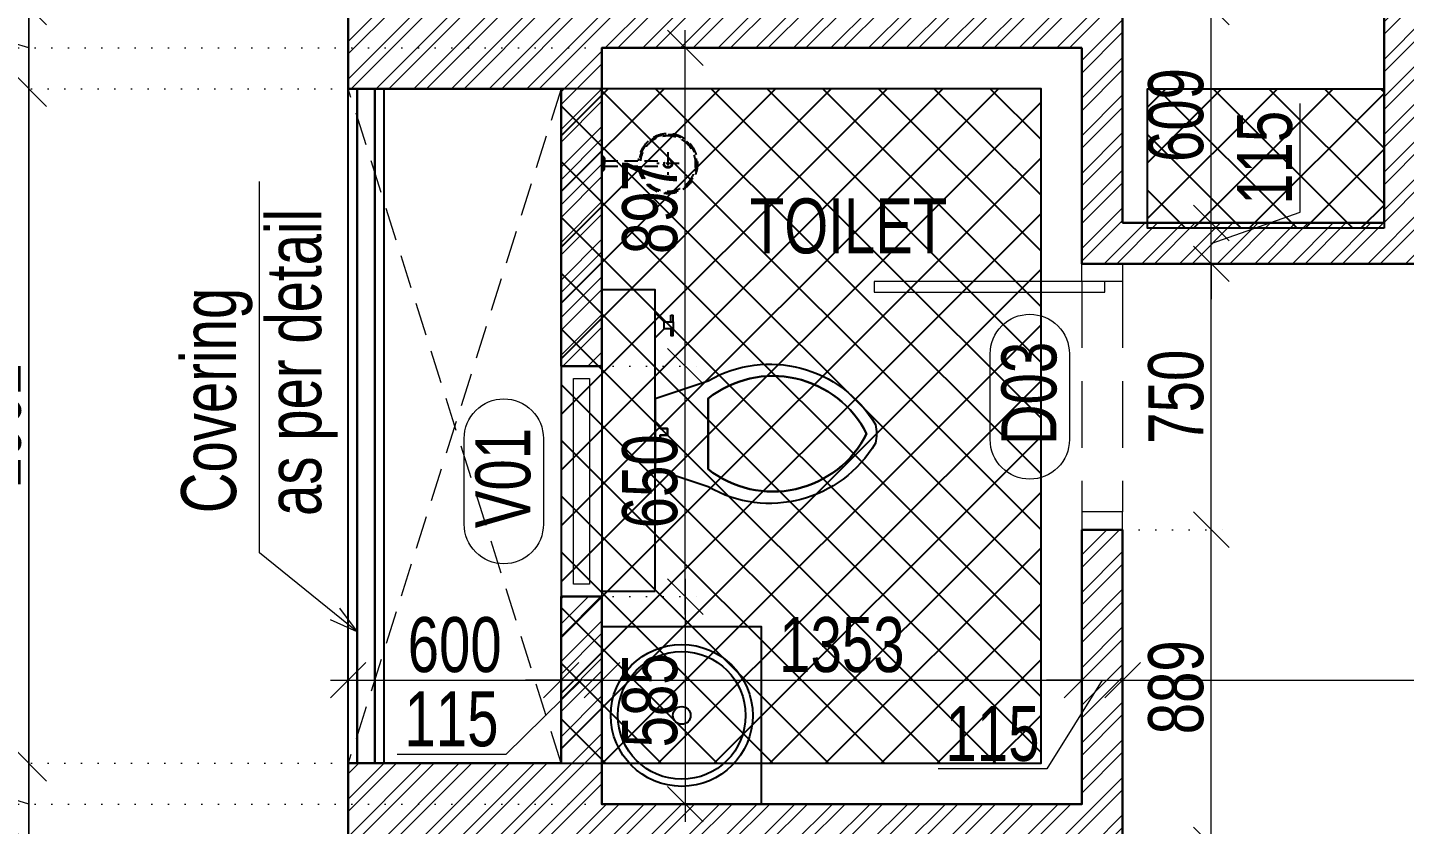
# Model space of a CAD drawing. Header units: inches. Extents: x 785882 to 928568, y 496782 to 576896.
# Drawn here: x 861782 to 865663, y 536820 to 539067 of the extents above; entities that cross this region are included whole.
import ezdxf
from ezdxf.enums import TextEntityAlignment as Align

# ---------------------------------------------------------------- set-up
doc = ezdxf.new("R2010")
doc.units = ezdxf.units.IN
doc.header["$LTSCALE"] = 750
doc.header["$MEASUREMENT"] = 0
for name, pattern in [('DOT', [0.25, 0, -0.25]), ('HIDDEN', [0.375, 0.25, -0.125]), ('HIDDEN2', [0.1875, 0.125, -0.0625])]:
    doc.linetypes.add(name, pattern=pattern)
for name, color, linetype, lineweight in [('DIMENSION WORKING-MSA', 222, 'Continuous', 13), ('DOOR NO-MSA', 4, 'Continuous', 9), ('DOOR-MSA', 50, 'Continuous', 13), ('DOTTED LINE-MSA', 3, 'HIDDEN2', 13), ('ELE-01-MSA', 7, 'Continuous', 30), ('TEXT DETAIL-MSA', 212, 'Continuous', 13), ('TEXT ROOM NAME-MSA', 210, 'Continuous', 13), ('WALL HATCH-MSA', 251, 'Continuous', 9), ('WALL-MSA', 32, 'Continuous', 30), ('WINDOE NO-MAS', 4, 'Continuous', 9), ('WINDOW-MSA', 50, 'Continuous', 13)]:
    doc.layers.add(name, color=color, linetype=linetype, lineweight=lineweight)
for name, color, linetype in [('ELE-02-MSA', 4, 'Continuous'), ('HATCH-SUNK 300MM-MSA', 47, 'Continuous'), ('P.FIXTURE', 7, 'Continuous')]:
    doc.layers.add(name, color=color, linetype=linetype)
doc.styles.add('125', font='swisscl.ttf', dxfattribs={"height": 125})
doc.styles.add('AR', font='swisscl.ttf')
doc.styles.add('ARIAL', font='swisscl.ttf', dxfattribs={"height": 360})
doc.styles.add('Arial-Reg+0.8Sc', font='swisscl.ttf')
doc.styles.add('MtXpl_Swis721_LtCn_B', font='swisscl.ttf')
doc.dimstyles.new('100 K.T', dxfattribs={"dimtxt": 360, "dimasz": 80, "dimexe": 0.18, "dimexo": 0.0625, "dimgap": 1, "dimtad": 1, "dimdec": 0, "dimzin": 0, "dimdsep": 46, "dimtxsty": 'ARIAL', "dimblk": 'DOT', "dimcen": 0.09, "dimse1": 1, "dimse2": 1, "dimclrd": 50, "dimclrt": 256, "dimadec": 0, "dimazin": 0, "dimtfac": 1, "dimtdec": 0, "dimtofl": 0, "dimtmove": 1, "dimatfit": 0, "dimfxl": 1, "dimtolj": 1, "dimtzin": 0, "dimlwd": -1, "dimarcsym": 0})
doc.dimstyles.new('WORKING DIM', dxfattribs={"dimtxt": 155, "dimasz": 100, "dimexe": 50, "dimexo": 0, "dimgap": 20, "dimtad": 1, "dimdec": 0, "dimzin": 0, "dimdsep": 46, "dimtxsty": 'AR', "dimblk": 'OBLIQUE', "dimcen": 0.09, "dimdle": 50, "dimclrd": 256, "dimclre": 250, "dimclrt": 256, "dimadec": 0, "dimazin": 0, "dimtfac": 1, "dimtdec": 0, "dimtofl": 0, "dimtmove": 1, "dimatfit": 0, "dimfxl": 1, "dimtolj": 1, "dimtzin": 0, "dimlwd": -1, "dimlwe": -1, "dimarcsym": 0})
pattern_1 = [(45, (0, 0), (-78.57724, 78.57724), []), (135, (0, 0), (-78.57724, -78.57724), [])]

# ---------------------------------------------------------------- blocks, each defined once
blk = doc.blocks.new('t4tgg34')
for points in [[(375405.3, -62759.1), (375390.8, -62744.6), (375390.8, -62738.4), (375370.8, -62738.4), (375370.8, -62719.7), (375390.8, -62719.7), (375390.8, -62713.4), (375405.3, -62699), (375405.3, -62635.1), (375255.5, -62585.2, 0.412342), (374784.6, -62708.9, 0.132891), (374784.6, -62761, 0.412336), (375255.5, -62884.7), (375405.3, -62834.8)], [(375255.5, -62834.8, -0.475238), (374809.5, -62734.9, -0.475243), (375255.5, -62635.1)]]:
    blk.add_lwpolyline(points, format="xyb", close=True)
blk.add_lwpolyline([(375255.5, -62834.8), (375255.5, -62635.1, 0.475243), (374809.5, -62734.9, 0.475238), (375255.5, -62834.8, 0.489246)], format="xyb")
blk.add_lwpolyline([(375405.3, -62635.1), (375405.3, -62699), (375390.8, -62713.4), (375390.8, -62719.7), (375370.8, -62719.7), (375370.8, -62738.4), (375390.8, -62738.4), (375390.8, -62744.6), (375405.3, -62759.1), (375405.3, -62699), (375405.3, -62834.8)])
blk = doc.blocks.new('9')
at = {"linetype": 'Continuous'}
for p, q in [((709869.5, -390414.7), (709869.5, -390433.8)), ((709875.9, -390433.8), (709869.5, -390433.8)), ((709875.9, -390414.7), (709875.9, -390433.8))]:
    blk.add_line(p, q, dxfattribs=at)
for points in [[(709875.9, -390395.7), (709875.9, -390376.6), (709869.5, -390376.6), (709869.5, -390395.7)], [(709894.9, -390395.7), (709920.3, -390370.3), (709920.3, -390440.1), (709894.9, -390414.7)]]:
    blk.add_lwpolyline(points, dxfattribs=at)
blk.add_lwpolyline([(709894.9, -390414.7), (709869.5, -390414.7), (709869.5, -390395.7), (709894.9, -390395.7)], close=True, dxfattribs=at)
blk = doc.blocks.new('SHOWE')
at = {"linetype": 'HIDDEN', "ltscale": 0.2}
for p, q in [((3964261.3, -1171717.9), (3964261.3, -1171674.7)), ((3964261.3, -1171674.7), (3964263.3, -1171674.7)), ((3964264.2, -1171676.3), (3964264.2, -1171716.3)), ((3964268.7, -1171680.5), (3964268.7, -1171696.3)), ((3964268.7, -1171688.6), (3964437.5, -1171688.6)), ((3964268.7, -1171712), (3964268.7, -1171696.3)), ((3964479.2, -1171696.3), (3964415.6, -1171696.3)), ((3964447.4, -1171664.5), (3964447.4, -1171728.1)), ((3964261.3, -1171717.9), (3964263.3, -1171717.9)), ((3964268.7, -1171704), (3964437.5, -1171704))]:
    blk.add_line(p, q, dxfattribs=at)
for radius in [12.5, 10.6]:
    blk.add_circle((3964447.4, -1171696.3), radius, dxfattribs=at)
for centre, radius, start, end in [((3964447.4, -1171696.3), 84.1, 185.2383, 174.7617), ((3964447.4, -1171696.3), 81.4, 185.4105, 174.5895), ((3964447.4, -1171696.3), 78, 185.6496, 174.3504), ((3964262.4, -1171676.3), 1.76, 358.0282, 62.0821), ((3964259.8, -1171685.3), 10.1, 28.3436, 64.2104), ((3964262.4, -1171716.3), 1.76, 297.9179, 1.9718), ((3964259.8, -1171707.2), 10.1, 295.7896, 331.6564)]:
    blk.add_arc(centre, radius, start, end, dxfattribs=at)
blk = doc.blocks.new('A$C59c041b7')
at = {"layer": 'HATCH-SUNK 300MM-MSA', "transparency": 33554559}
h = blk.add_hatch(dxfattribs=at)
h.set_pattern_fill('ANSI37', color=256, scale=35)
h.set_pattern_definition(pattern_1)
h.paths.add_polyline_path([(0, -26211.4), (1352.5, -26211.4), (1352.5, -24309.2), (0, -24309.2)])
h = blk.add_hatch(dxfattribs=at)
h.set_pattern_fill('ANSI37', color=256, scale=35)
h.set_pattern_definition(pattern_1)
h.paths.add_polyline_path([(2319.3, -24702.8), (1652.5, -24702.8), (1652.5, -24309.2), (2319.3, -24309.2)])
at = {"layer": 'HATCH-SUNK 300MM-MSA'}
for points in [[(0, -26211.4), (1352.5, -26211.4), (1352.5, -24309.2), (0, -24309.2)], [(2319.3, -24702.8), (1652.5, -24702.8), (1652.5, -24309.2), (2319.3, -24309.2)]]:
    blk.add_lwpolyline(points, close=True, dxfattribs=at)
blk = doc.blocks.new('_Dot')
at = {"linetype": 'ByBlock', "lineweight": -2}
blk.add_line((-0.5, 0), (-1, 0), dxfattribs=at)
at = {"linetype": 'ByBlock', "const_width": 0.5}
blk.add_lwpolyline([(-0.25, 0, 1), (0.25, 0, 1)], format="xyb", close=True, dxfattribs=at)
blk = doc.blocks.new('Win-Tag-03')
blk.add_lwpolyline([(-130, 120), (130, 120, -0.414214), (250, 0), (250, 0, -0.414214), (130, -120), (-130, -120, -0.414214), (-250, 0), (-250, 0, -0.414214)], format="xyb", close=True)
blk = doc.blocks.new('A$Ca69f7aba')
at = {"layer": 'WINDOW-MSA', "ltscale": 5000}
for points in [[(-750, 0), (-700, 0), (-700, -115), (-750, -115)], [(0, 0), (-50, 0), (-50, -115), (0, -115)], [(-50, -50), (-50, -700), (-80, -700), (-80, -50)]]:
    blk.add_lwpolyline(points, close=True, dxfattribs=at)
at = {"layer": 'WINDOW-MSA', "linetype": 'HIDDEN'}
blk.add_lwpolyline([(-50, 0), (-700, 0)], dxfattribs=at)
at = {"layer": 'WINDOW-MSA', "linetype": 'HIDDEN', "elevation": 0}
blk.add_lwpolyline([(-50, -115), (-700, -115)], dxfattribs=at)
blk = doc.blocks.new('_Oblique')
at = {"color": 0, "linetype": 'ByBlock', "lineweight": -2}
blk.add_line((-0.5, -0.5), (0.5, 0.5), dxfattribs=at)
blk = doc.blocks.new('*D2160')
at = {"layer": 'Defpoints', "color": 0, "ltscale": 0.25, "transparency": 16777216}
for p in [(861785.9, 536992.6), (862685.9, 536992.6), (862685.9, 536762.6)]:
    blk.add_point(p, dxfattribs=at)
at = {"layer": 'DIMENSION WORKING-MSA', "ltscale": 0.25, "transparency": 16777216}
for p, q in [((861626.4, 536925.4), (861626.4, 537236.1)), ((861785.9, 536992.6), (861785.9, 537092.6)), ((861785.9, 536762.6), (861785.9, 536992.6)), ((861785.9, 536877.6), (861626.4, 536925.4)), ((861785.9, 536762.6), (861785.9, 536662.6))]:
    blk.add_line(p, q, dxfattribs=at)
at = {"layer": 'DIMENSION WORKING-MSA', "color": 250, "linetype": 'DOT', "ltscale": 0.25, "transparency": 16777216}
for p, q in [((862685.9, 536992.6), (861735.9, 536992.6)), ((862685.9, 536762.6), (861735.9, 536762.6))]:
    blk.add_line(p, q, dxfattribs=at)
at = {"layer": 'DIMENSION WORKING-MSA', "ltscale": 0.25, "transparency": 16777216, "xscale": 100, "yscale": 100, "zscale": 100}
for p, rotation in [((861785.9, 536992.6), 270), ((861785.9, 536762.6), 90)]:
    blk.add_blockref('_Oblique', p, dxfattribs=dict(at, rotation=rotation))
at = {"layer": 'DIMENSION WORKING-MSA', "ltscale": 0.25, "transparency": 16777216, "insert": (861526.9, 537080.7), "char_height": 155, "attachment_point": 5, "rotation": 90, "style": 'AR'}
blk.add_mtext('\\A1;230', dxfattribs=at)
blk = doc.blocks.new('*D2161')
at = {"layer": 'Defpoints', "color": 0, "ltscale": 0.25, "transparency": 16777216}
for p in [(861785.9, 538894.8), (862685.9, 538894.8), (862685.9, 536992.6)]:
    blk.add_point(p, dxfattribs=at)
at = {"layer": 'DIMENSION WORKING-MSA', "ltscale": 0.25, "transparency": 16777216}
blk.add_line((861785.9, 536942.6), (861785.9, 538944.8), dxfattribs=at)
at = {"layer": 'DIMENSION WORKING-MSA', "color": 250, "linetype": 'DOT', "ltscale": 0.25, "transparency": 16777216}
for p, q in [((862685.9, 538894.8), (861735.9, 538894.8)), ((862685.9, 536992.6), (861735.9, 536992.6))]:
    blk.add_line(p, q, dxfattribs=at)
at = {"layer": 'DIMENSION WORKING-MSA', "ltscale": 0.25, "transparency": 16777216, "xscale": 100, "yscale": 100, "zscale": 100}
for p, rotation in [((861785.9, 538894.8), 90), ((861785.9, 536992.6), 270)]:
    blk.add_blockref('_Oblique', p, dxfattribs=dict(at, rotation=rotation))
at = {"layer": 'DIMENSION WORKING-MSA', "ltscale": 0.25, "transparency": 16777216, "insert": (861686.5, 537943.7), "char_height": 155, "attachment_point": 5, "rotation": 90, "style": 'AR'}
blk.add_mtext('\\A1;1902', dxfattribs=at)
blk = doc.blocks.new('*D2162')
at = {"layer": 'Defpoints', "color": 0, "ltscale": 0.25, "transparency": 16777216}
for p in [(861785.9, 539124.8), (862685.9, 539124.8), (862685.9, 538894.8)]:
    blk.add_point(p, dxfattribs=at)
at = {"layer": 'DIMENSION WORKING-MSA', "ltscale": 0.25, "transparency": 16777216}
for p, q in [((861626.4, 539057.6), (861626.4, 539368.3)), ((861785.9, 539124.8), (861785.9, 539224.8)), ((861785.9, 538894.8), (861785.9, 539124.8)), ((861785.9, 539009.8), (861626.4, 539057.6)), ((861785.9, 538894.8), (861785.9, 538794.8))]:
    blk.add_line(p, q, dxfattribs=at)
at = {"layer": 'DIMENSION WORKING-MSA', "color": 250, "linetype": 'DOT', "ltscale": 0.25, "transparency": 16777216}
for p, q in [((862685.9, 539124.8), (861735.9, 539124.8)), ((862685.9, 538894.8), (861735.9, 538894.8))]:
    blk.add_line(p, q, dxfattribs=at)
at = {"layer": 'DIMENSION WORKING-MSA', "ltscale": 0.25, "transparency": 16777216, "xscale": 100, "yscale": 100, "zscale": 100}
for p, rotation in [((861785.9, 539124.8), 270), ((861785.9, 538894.8), 90)]:
    blk.add_blockref('_Oblique', p, dxfattribs=dict(at, rotation=rotation))
at = {"layer": 'DIMENSION WORKING-MSA', "ltscale": 0.25, "transparency": 16777216, "insert": (861526.9, 539212.9), "char_height": 155, "attachment_point": 5, "rotation": 90, "style": 'AR'}
blk.add_mtext('\\A1;230', dxfattribs=at)
blk = doc.blocks.new('*D2058')
at = {"layer": 'Defpoints', "color": 0, "ltscale": 0.25, "transparency": 16777216}
for p in [(861135.9, 536877.6), (863400.9, 536877.6), (862685.9, 536762.6)]:
    blk.add_point(p, dxfattribs=at)
at = {"layer": 'DIMENSION WORKING-MSA', "ltscale": 0.25, "transparency": 16777216}
for p, q in [((860976.8, 536867.8), (860976.8, 537174.6)), ((861135.9, 536877.6), (861135.9, 536977.6)), ((861135.9, 536820.1), (860976.8, 536867.8)), ((861135.9, 536762.6), (861135.9, 536877.6)), ((861135.9, 536762.6), (861135.9, 536662.6))]:
    blk.add_line(p, q, dxfattribs=at)
at = {"layer": 'DIMENSION WORKING-MSA', "color": 250, "linetype": 'DOT', "ltscale": 0.25, "transparency": 16777216}
for p, q in [((863400.9, 536877.6), (861085.9, 536877.6)), ((862685.9, 536762.6), (861085.9, 536762.6))]:
    blk.add_line(p, q, dxfattribs=at)
at = {"layer": 'DIMENSION WORKING-MSA', "ltscale": 0.25, "transparency": 16777216, "xscale": 100, "yscale": 100, "zscale": 100}
for p, rotation in [((861135.9, 536877.6), 270), ((861135.9, 536762.6), 90)]:
    blk.add_blockref('_Oblique', p, dxfattribs=dict(at, rotation=rotation))
at = {"layer": 'DIMENSION WORKING-MSA', "ltscale": 0.25, "transparency": 16777216, "insert": (860877.7, 537021.2), "char_height": 155, "attachment_point": 5, "rotation": 90, "style": 'AR'}
blk.add_mtext('\\A1;115', dxfattribs=at)
blk = doc.blocks.new('*D2059')
at = {"layer": 'Defpoints', "color": 0, "ltscale": 0.25, "transparency": 16777216}
for p in [(861135.9, 539009.8), (863400.9, 539009.8), (863400.9, 536877.6)]:
    blk.add_point(p, dxfattribs=at)
at = {"layer": 'DIMENSION WORKING-MSA', "ltscale": 0.25, "transparency": 16777216}
blk.add_line((861135.9, 536827.6), (861135.9, 539059.8), dxfattribs=at)
at = {"layer": 'DIMENSION WORKING-MSA', "color": 250, "linetype": 'DOT', "ltscale": 0.25, "transparency": 16777216}
for p, q in [((863400.9, 539009.8), (861085.9, 539009.8)), ((863400.9, 536877.6), (861085.9, 536877.6))]:
    blk.add_line(p, q, dxfattribs=at)
at = {"layer": 'DIMENSION WORKING-MSA', "ltscale": 0.25, "transparency": 16777216, "xscale": 100, "yscale": 100, "zscale": 100}
for p, rotation in [((861135.9, 539009.8), 90), ((861135.9, 536877.6), 270)]:
    blk.add_blockref('_Oblique', p, dxfattribs=dict(at, rotation=rotation))
at = {"layer": 'DIMENSION WORKING-MSA', "ltscale": 0.25, "transparency": 16777216, "insert": (861036.5, 537943.7), "char_height": 155, "attachment_point": 5, "rotation": 90, "style": 'AR'}
blk.add_mtext('\\A1;2132', dxfattribs=at)
blk = doc.blocks.new('*D2060')
at = {"layer": 'Defpoints', "color": 0, "ltscale": 0.25, "transparency": 16777216}
for p in [(861135.9, 539124.8), (862685.9, 539124.8), (863400.9, 539009.8)]:
    blk.add_point(p, dxfattribs=at)
at = {"layer": 'DIMENSION WORKING-MSA', "ltscale": 0.25, "transparency": 16777216}
for p, q in [((860976.8, 539115), (860976.8, 539421.8)), ((861135.9, 539124.8), (861135.9, 539224.8)), ((861135.9, 539067.3), (860976.8, 539115)), ((861135.9, 539009.8), (861135.9, 539124.8)), ((861135.9, 539009.8), (861135.9, 538909.8))]:
    blk.add_line(p, q, dxfattribs=at)
at = {"layer": 'DIMENSION WORKING-MSA', "color": 250, "linetype": 'DOT', "ltscale": 0.25, "transparency": 16777216}
for p, q in [((862685.9, 539124.8), (861085.9, 539124.8)), ((863400.9, 539009.8), (861085.9, 539009.8))]:
    blk.add_line(p, q, dxfattribs=at)
at = {"layer": 'DIMENSION WORKING-MSA', "ltscale": 0.25, "transparency": 16777216, "xscale": 100, "yscale": 100, "zscale": 100}
for p, rotation in [((861135.9, 539124.8), 270), ((861135.9, 539009.8), 90)]:
    blk.add_blockref('_Oblique', p, dxfattribs=dict(at, rotation=rotation))
at = {"layer": 'DIMENSION WORKING-MSA', "ltscale": 0.25, "transparency": 16777216, "insert": (860877.7, 539268.4), "char_height": 155, "attachment_point": 5, "rotation": 90, "style": 'AR'}
blk.add_mtext('\\A1;115', dxfattribs=at)
blk = doc.blocks.new('*D2110')
at = {"layer": 'Defpoints', "color": 0, "ltscale": 0.25, "transparency": 16777216}
for p in [(860485.9, 563204), (863285.9, 563204), (863285.9, 504339.5)]:
    blk.add_point(p, dxfattribs=at)
at = {"layer": 'DIMENSION WORKING-MSA', "ltscale": 0.25, "transparency": 16777216}
blk.add_line((860485.9, 504289.5), (860485.9, 563254), dxfattribs=at)
at = {"layer": 'DIMENSION WORKING-MSA', "color": 250, "linetype": 'DOT', "ltscale": 0.25, "transparency": 16777216}
for p, q in [((863285.9, 563204), (860435.9, 563204)), ((863285.9, 504339.5), (860435.9, 504339.5))]:
    blk.add_line(p, q, dxfattribs=at)
at = {"layer": 'DIMENSION WORKING-MSA', "ltscale": 0.25, "transparency": 16777216, "xscale": 100, "yscale": 100, "zscale": 100}
for p, rotation in [((860485.9, 563204), 90), ((860485.9, 504339.5), 270)]:
    blk.add_blockref('_Oblique', p, dxfattribs=dict(at, rotation=rotation))
at = {"layer": 'DIMENSION WORKING-MSA', "ltscale": 0.25, "transparency": 16777216, "insert": (860386.5, 533771.7), "char_height": 155, "attachment_point": 5, "rotation": 90, "style": 'AR'}
blk.add_mtext('\\A1;58865', dxfattribs=at)
blk = doc.blocks.new('*D2028')
at = {"layer": 'Defpoints', "color": 0, "ltscale": 0.25, "transparency": 16777216}
for p in [(863385.9, 537462.6), (863635.9, 536877.6), (863635.9, 536877.6)]:
    blk.add_point(p, dxfattribs=at)
at = {"layer": 'DIMENSION WORKING-MSA', "ltscale": 0.25, "transparency": 16777216}
blk.add_line((863635.9, 537512.6), (863635.9, 536827.6), dxfattribs=at)
at = {"layer": 'DIMENSION WORKING-MSA', "color": 250, "linetype": 'DOT', "ltscale": 0.25, "transparency": 16777216}
for p, q in [((863385.9, 537462.6), (863685.9, 537462.6)), ((863635.9, 536877.6), (863685.9, 536877.6))]:
    blk.add_line(p, q, dxfattribs=at)
at = {"layer": 'DIMENSION WORKING-MSA', "ltscale": 0.25, "transparency": 16777216, "xscale": 100, "yscale": 100, "zscale": 100}
for p, rotation in [((863635.9, 537462.6), 90), ((863635.9, 536877.6), 270)]:
    blk.add_blockref('_Oblique', p, dxfattribs=dict(at, rotation=rotation))
at = {"layer": 'DIMENSION WORKING-MSA', "ltscale": 0.25, "transparency": 16777216, "insert": (863536.5, 537170.1), "char_height": 155, "attachment_point": 5, "rotation": 90, "style": 'AR'}
blk.add_mtext('\\A1;585', dxfattribs=at)
blk = doc.blocks.new('*D2029')
at = {"layer": 'Defpoints', "color": 0, "ltscale": 0.25, "transparency": 16777216}
for p in [(863385.9, 538112.6), (863635.9, 538112.6), (863385.9, 537462.6)]:
    blk.add_point(p, dxfattribs=at)
at = {"layer": 'DIMENSION WORKING-MSA', "ltscale": 0.25, "transparency": 16777216}
blk.add_line((863635.9, 537412.6), (863635.9, 538162.6), dxfattribs=at)
at = {"layer": 'DIMENSION WORKING-MSA', "color": 250, "linetype": 'DOT', "ltscale": 0.25, "transparency": 16777216}
for p, q in [((863385.9, 538112.6), (863685.9, 538112.6)), ((863385.9, 537462.6), (863685.9, 537462.6))]:
    blk.add_line(p, q, dxfattribs=at)
at = {"layer": 'DIMENSION WORKING-MSA', "ltscale": 0.25, "transparency": 16777216, "xscale": 100, "yscale": 100, "zscale": 100}
for p, rotation in [((863635.9, 538112.6), 90), ((863635.9, 537462.6), 270)]:
    blk.add_blockref('_Oblique', p, dxfattribs=dict(at, rotation=rotation))
at = {"layer": 'DIMENSION WORKING-MSA', "ltscale": 0.25, "transparency": 16777216, "insert": (863536.5, 537787.6), "char_height": 155, "attachment_point": 5, "rotation": 90, "style": 'AR'}
blk.add_mtext('\\A1;650', dxfattribs=at)
blk = doc.blocks.new('*D2030')
at = {"layer": 'Defpoints', "color": 0, "ltscale": 0.25, "transparency": 16777216}
for p in [(863635.9, 539009.8), (863635.9, 539009.8), (863385.9, 538112.6)]:
    blk.add_point(p, dxfattribs=at)
at = {"layer": 'DIMENSION WORKING-MSA', "ltscale": 0.25, "transparency": 16777216}
blk.add_line((863635.9, 538062.6), (863635.9, 539059.8), dxfattribs=at)
at = {"layer": 'DIMENSION WORKING-MSA', "color": 250, "linetype": 'DOT', "ltscale": 0.25, "transparency": 16777216}
for p, q in [((863635.9, 539009.8), (863685.9, 539009.8)), ((863385.9, 538112.6), (863685.9, 538112.6))]:
    blk.add_line(p, q, dxfattribs=at)
at = {"layer": 'DIMENSION WORKING-MSA', "ltscale": 0.25, "transparency": 16777216, "xscale": 100, "yscale": 100, "zscale": 100}
for p, rotation in [((863635.9, 539009.8), 90), ((863635.9, 538112.6), 270)]:
    blk.add_blockref('_Oblique', p, dxfattribs=dict(at, rotation=rotation))
at = {"layer": 'DIMENSION WORKING-MSA', "ltscale": 0.25, "transparency": 16777216, "insert": (863536.5, 538561.2), "char_height": 155, "attachment_point": 5, "rotation": 90, "style": 'AR'}
blk.add_mtext('\\A1;897', dxfattribs=at)
blk = doc.blocks.new('*D2003')
at = {"layer": 'Defpoints', "color": 0, "ltscale": 0.25, "transparency": 16777216}
for p in [(864868.4, 537651.2), (865118.4, 537651.2), (864868.4, 536762.6)]:
    blk.add_point(p, dxfattribs=at)
at = {"layer": 'DIMENSION WORKING-MSA', "ltscale": 0.25, "transparency": 16777216}
blk.add_line((865118.4, 536712.6), (865118.4, 537701.2), dxfattribs=at)
at = {"layer": 'DIMENSION WORKING-MSA', "color": 250, "linetype": 'DOT', "ltscale": 0.25, "transparency": 16777216}
for p, q in [((864868.4, 537651.2), (865168.4, 537651.2)), ((864868.4, 536762.6), (865168.4, 536762.6))]:
    blk.add_line(p, q, dxfattribs=at)
at = {"layer": 'DIMENSION WORKING-MSA', "ltscale": 0.25, "transparency": 16777216, "xscale": 100, "yscale": 100, "zscale": 100}
for p, rotation in [((865118.4, 537651.2), 90), ((865118.4, 536762.6), 270)]:
    blk.add_blockref('_Oblique', p, dxfattribs=dict(at, rotation=rotation))
at = {"layer": 'DIMENSION WORKING-MSA', "ltscale": 0.25, "transparency": 16777216, "insert": (865019.1, 537206.9), "char_height": 155, "attachment_point": 5, "rotation": 90, "style": 'AR'}
blk.add_mtext('\\A1;889', dxfattribs=at)
blk = doc.blocks.new('*D2004')
at = {"layer": 'Defpoints', "color": 0, "ltscale": 0.25, "transparency": 16777216}
for p in [(865118.4, 538401.2), (865118.4, 538401.2), (864868.4, 537651.2)]:
    blk.add_point(p, dxfattribs=at)
at = {"layer": 'DIMENSION WORKING-MSA', "ltscale": 0.25, "transparency": 16777216}
blk.add_line((865118.4, 537601.2), (865118.4, 538451.2), dxfattribs=at)
at = {"layer": 'DIMENSION WORKING-MSA', "color": 250, "linetype": 'DOT', "ltscale": 0.25, "transparency": 16777216}
for p, q in [((865118.4, 538401.2), (865168.4, 538401.2)), ((864868.4, 537651.2), (865168.4, 537651.2))]:
    blk.add_line(p, q, dxfattribs=at)
at = {"layer": 'DIMENSION WORKING-MSA', "ltscale": 0.25, "transparency": 16777216, "xscale": 100, "yscale": 100, "zscale": 100}
for p, rotation in [((865118.4, 538401.2), 90), ((865118.4, 537651.2), 270)]:
    blk.add_blockref('_Oblique', p, dxfattribs=dict(at, rotation=rotation))
at = {"layer": 'DIMENSION WORKING-MSA', "ltscale": 0.25, "transparency": 16777216, "insert": (865019.1, 538026.2), "char_height": 155, "attachment_point": 5, "rotation": 90, "style": 'AR'}
blk.add_mtext('\\A1;750', dxfattribs=at)
blk = doc.blocks.new('*D2005')
at = {"layer": 'Defpoints', "color": 0, "ltscale": 0.25, "transparency": 16777216}
for p in [(865118.4, 538516.2), (865118.4, 538516.2), (865118.4, 538401.2)]:
    blk.add_point(p, dxfattribs=at)
at = {"layer": 'DIMENSION WORKING-MSA', "ltscale": 0.25, "transparency": 16777216}
for p, q in [((865368.4, 538546.6), (865368.4, 538853.4)), ((865118.4, 538516.2), (865118.4, 538616.2)), ((865118.4, 538458.7), (865368.4, 538546.6)), ((865118.4, 538401.2), (865118.4, 538516.2)), ((865118.4, 538401.2), (865118.4, 538301.2))]:
    blk.add_line(p, q, dxfattribs=at)
at = {"layer": 'DIMENSION WORKING-MSA', "color": 250, "linetype": 'DOT', "ltscale": 0.25, "transparency": 16777216}
for p, q in [((865118.4, 538516.2), (865168.4, 538516.2)), ((865118.4, 538401.2), (865168.4, 538401.2))]:
    blk.add_line(p, q, dxfattribs=at)
at = {"layer": 'DIMENSION WORKING-MSA', "ltscale": 0.25, "transparency": 16777216, "xscale": 100, "yscale": 100, "zscale": 100}
for p, rotation in [((865118.4, 538516.2), 270), ((865118.4, 538401.2), 90)]:
    blk.add_blockref('_Oblique', p, dxfattribs=dict(at, rotation=rotation))
at = {"layer": 'DIMENSION WORKING-MSA', "ltscale": 0.25, "transparency": 16777216, "insert": (865269.4, 538700), "char_height": 155, "attachment_point": 5, "rotation": 90, "style": 'AR'}
blk.add_mtext('\\A1;115', dxfattribs=at)
blk = doc.blocks.new('*D2006')
at = {"layer": 'Defpoints', "color": 0, "ltscale": 0.25, "transparency": 16777216}
for p in [(864868.4, 539124.8), (865118.4, 539124.8), (865118.4, 538516.2)]:
    blk.add_point(p, dxfattribs=at)
at = {"layer": 'DIMENSION WORKING-MSA', "ltscale": 0.25, "transparency": 16777216}
blk.add_line((865118.4, 538466.2), (865118.4, 539174.8), dxfattribs=at)
at = {"layer": 'DIMENSION WORKING-MSA', "color": 250, "linetype": 'DOT', "ltscale": 0.25, "transparency": 16777216}
for p, q in [((864868.4, 539124.8), (865168.4, 539124.8)), ((865118.4, 538516.2), (865168.4, 538516.2))]:
    blk.add_line(p, q, dxfattribs=at)
at = {"layer": 'DIMENSION WORKING-MSA', "ltscale": 0.25, "transparency": 16777216, "xscale": 100, "yscale": 100, "zscale": 100}
for p, rotation in [((865118.4, 539124.8), 90), ((865118.4, 538516.2), 270)]:
    blk.add_blockref('_Oblique', p, dxfattribs=dict(at, rotation=rotation))
at = {"layer": 'DIMENSION WORKING-MSA', "ltscale": 0.25, "transparency": 16777216, "insert": (865019.1, 538820.5), "char_height": 155, "attachment_point": 5, "rotation": 90, "style": 'AR'}
blk.add_mtext('\\A1;609', dxfattribs=at)
blk = doc.blocks.new('*D1974')
at = {"layer": 'Defpoints', "color": 0, "ltscale": 0.25, "transparency": 16777216}
for p in [(863285.9, 537226.9), (862685.9, 536992.6), (863285.9, 536992.6)]:
    blk.add_point(p, dxfattribs=at)
at = {"layer": 'DIMENSION WORKING-MSA', "color": 250, "linetype": 'DOT', "ltscale": 0.25, "transparency": 16777216}
for p, q in [((862685.9, 536992.6), (862685.9, 537276.9)), ((863285.9, 536992.6), (863285.9, 537276.9))]:
    blk.add_line(p, q, dxfattribs=at)
at = {"layer": 'DIMENSION WORKING-MSA', "ltscale": 0.25, "transparency": 16777216}
blk.add_line((862635.9, 537226.9), (863335.9, 537226.9), dxfattribs=at)
at = {"layer": 'DIMENSION WORKING-MSA', "ltscale": 0.25, "transparency": 16777216, "xscale": 100, "yscale": 100, "zscale": 100, "rotation": 180}
blk.add_blockref('_Oblique', (862685.9, 537226.9), dxfattribs=at)
at = {"layer": 'DIMENSION WORKING-MSA', "ltscale": 0.25, "transparency": 16777216, "xscale": 100, "yscale": 100, "zscale": 100}
blk.add_blockref('_Oblique', (863285.9, 537226.9), dxfattribs=at)
at = {"layer": 'DIMENSION WORKING-MSA', "ltscale": 0.25, "transparency": 16777216, "insert": (862985.9, 537326.2), "char_height": 155, "attachment_point": 5, "style": 'AR'}
blk.add_mtext('\\A1;600', dxfattribs=at)
blk = doc.blocks.new('*D1975')
at = {"layer": 'Defpoints', "color": 0, "ltscale": 0.25, "transparency": 16777216}
for p in [(864753.4, 537226.9), (863400.9, 536877.6), (864753.4, 536877.6)]:
    blk.add_point(p, dxfattribs=at)
at = {"layer": 'DIMENSION WORKING-MSA', "color": 250, "linetype": 'DOT', "ltscale": 0.25, "transparency": 16777216}
for p, q in [((863400.9, 536877.6), (863400.9, 537276.9)), ((864753.4, 536877.6), (864753.4, 537276.9))]:
    blk.add_line(p, q, dxfattribs=at)
at = {"layer": 'DIMENSION WORKING-MSA', "ltscale": 0.25, "transparency": 16777216}
blk.add_line((863350.9, 537226.9), (864803.4, 537226.9), dxfattribs=at)
at = {"layer": 'DIMENSION WORKING-MSA', "ltscale": 0.25, "transparency": 16777216, "xscale": 100, "yscale": 100, "zscale": 100, "rotation": 180}
blk.add_blockref('_Oblique', (863400.9, 537226.9), dxfattribs=at)
at = {"layer": 'DIMENSION WORKING-MSA', "ltscale": 0.25, "transparency": 16777216, "xscale": 100, "yscale": 100, "zscale": 100}
blk.add_blockref('_Oblique', (864753.4, 537226.9), dxfattribs=at)
at = {"layer": 'DIMENSION WORKING-MSA', "ltscale": 0.25, "transparency": 16777216, "insert": (864077.2, 537326.3), "char_height": 155, "attachment_point": 5, "style": 'AR'}
blk.add_mtext('\\A1;1353', dxfattribs=at)
blk = doc.blocks.new('*D1976')
at = {"layer": 'Defpoints', "color": 0, "ltscale": 0.25, "transparency": 16777216}
for p in [(863285.9, 537226.9), (863285.9, 536992.6), (863400.9, 536877.6)]:
    blk.add_point(p, dxfattribs=at)
at = {"layer": 'DIMENSION WORKING-MSA', "color": 250, "linetype": 'DOT', "ltscale": 0.25, "transparency": 16777216}
for p, q in [((863285.9, 536992.6), (863285.9, 537276.9)), ((863400.9, 536877.6), (863400.9, 537276.9))]:
    blk.add_line(p, q, dxfattribs=at)
at = {"layer": 'DIMENSION WORKING-MSA', "ltscale": 0.25, "transparency": 16777216}
for p, q in [((863343.4, 537226.9), (863130.4, 537017.8)), ((863285.9, 537226.9), (863185.9, 537226.9)), ((863400.9, 537226.9), (863285.9, 537226.9)), ((863400.9, 537226.9), (863500.9, 537226.9)), ((863130.4, 537017.8), (862823.6, 537017.8))]:
    blk.add_line(p, q, dxfattribs=at)
at = {"layer": 'DIMENSION WORKING-MSA', "ltscale": 0.25, "transparency": 16777216, "xscale": 100, "yscale": 100, "zscale": 100}
blk.add_blockref('_Oblique', (863285.9, 537226.9), dxfattribs=at)
at = {"layer": 'DIMENSION WORKING-MSA', "ltscale": 0.25, "transparency": 16777216, "xscale": 100, "yscale": 100, "zscale": 100, "rotation": 180}
blk.add_blockref('_Oblique', (863400.9, 537226.9), dxfattribs=at)
at = {"layer": 'DIMENSION WORKING-MSA', "ltscale": 0.25, "transparency": 16777216, "insert": (862977, 537116.9), "char_height": 155, "attachment_point": 5, "style": 'AR'}
blk.add_mtext('\\A1;115', dxfattribs=at)
blk = doc.blocks.new('*D1977')
at = {"layer": 'Defpoints', "color": 0, "ltscale": 0.25, "transparency": 16777216}
for p in [(864753.4, 537226.9), (864868.4, 537226.9), (864868.4, 537226.9)]:
    blk.add_point(p, dxfattribs=at)
at = {"layer": 'DIMENSION WORKING-MSA', "color": 250, "linetype": 'DOT', "ltscale": 0.25, "transparency": 16777216}
for p, q in [((864753.4, 537226.9), (864753.4, 537276.9)), ((864868.4, 537226.9), (864868.4, 537276.9))]:
    blk.add_line(p, q, dxfattribs=at)
at = {"layer": 'DIMENSION WORKING-MSA', "ltscale": 0.25, "transparency": 16777216}
for p, q in [((864753.4, 537226.9), (864653.4, 537226.9)), ((864810.9, 537226.9), (864655.2, 536976.9)), ((864753.4, 537226.9), (864868.4, 537226.9)), ((864868.4, 537226.9), (864968.4, 537226.9)), ((864655.2, 536976.9), (864348.3, 536976.9))]:
    blk.add_line(p, q, dxfattribs=at)
at = {"layer": 'DIMENSION WORKING-MSA', "ltscale": 0.25, "transparency": 16777216, "xscale": 100, "yscale": 100, "zscale": 100}
blk.add_blockref('_Oblique', (864753.4, 537226.9), dxfattribs=at)
at = {"layer": 'DIMENSION WORKING-MSA', "ltscale": 0.25, "transparency": 16777216, "xscale": 100, "yscale": 100, "zscale": 100, "rotation": 180}
blk.add_blockref('_Oblique', (864868.4, 537226.9), dxfattribs=at)
at = {"layer": 'DIMENSION WORKING-MSA', "ltscale": 0.25, "transparency": 16777216, "insert": (864501.8, 537075.9), "char_height": 155, "attachment_point": 5, "style": 'AR'}
blk.add_mtext('\\A1;115', dxfattribs=at)
blk = doc.blocks.new('*D1978')
at = {"layer": 'Defpoints', "color": 0, "ltscale": 0.25, "transparency": 16777216}
for p in [(864868.4, 537226.9), (869058.7, 537226.9), (869058.7, 537226.9)]:
    blk.add_point(p, dxfattribs=at)
at = {"layer": 'DIMENSION WORKING-MSA', "color": 250, "linetype": 'DOT', "ltscale": 0.25, "transparency": 16777216}
for p, q in [((864868.4, 537226.9), (864868.4, 537276.9)), ((869058.7, 537226.9), (869058.7, 537276.9))]:
    blk.add_line(p, q, dxfattribs=at)
at = {"layer": 'DIMENSION WORKING-MSA', "ltscale": 0.25, "transparency": 16777216}
blk.add_line((864818.4, 537226.9), (869108.7, 537226.9), dxfattribs=at)
at = {"layer": 'DIMENSION WORKING-MSA', "ltscale": 0.25, "transparency": 16777216, "xscale": 100, "yscale": 100, "zscale": 100, "rotation": 180}
blk.add_blockref('_Oblique', (864868.4, 537226.9), dxfattribs=at)
at = {"layer": 'DIMENSION WORKING-MSA', "ltscale": 0.25, "transparency": 16777216, "xscale": 100, "yscale": 100, "zscale": 100}
blk.add_blockref('_Oblique', (869058.7, 537226.9), dxfattribs=at)
at = {"layer": 'DIMENSION WORKING-MSA', "ltscale": 0.25, "transparency": 16777216, "insert": (866310.2, 537326.2), "char_height": 155, "attachment_point": 5, "style": 'AR'}
blk.add_mtext('\\A1;4190', dxfattribs=at)

msp = doc.modelspace()

# ---------------------------------------------------------------- hatches: boundary and pattern name
at = {"layer": 'WALL HATCH-MSA'}
h = msp.add_hatch(dxfattribs=at)
h.set_pattern_fill('ANSI32', color=256, scale=200)
h.set_pattern_definition([(45, (36976.4, 15), (-53.0330086, 53.0330086), []), (45, (37011.755, 15), (-53.0330086, 53.0330086), [])])
h.paths.add_polyline_path([(863285.9, 538894.8), (863285.9, 538112.6), (863400.9, 538112.6), (863400.9, 539009.8), (864753.4, 539009.8), (864753.4, 538401.2), (869173.7, 538401.2), (869173.7, 538951.2), (869058.7, 538951.2), (869058.7, 538516.2), (865720.2, 538516.2), (865720.2, 539124.8), (865605.2, 539124.8), (865605.2, 538516.2), (864868.4, 538516.2), (864868.4, 539124.8), (862685.9, 539124.8), (862685.9, 538894.8)])
h = msp.add_hatch(dxfattribs=at)
h.set_pattern_fill('ANSI32', color=256, scale=200)
h.set_pattern_definition([(45, (36976.4, 0), (-53.0330086, 53.0330086), []), (45, (37011.755, 0), (-53.0330086, 53.0330086), [])])
h.paths.add_polyline_path([(862685.9, 536992.6), (862685.9, 536762.6), (864868.4, 536762.6), (864868.4, 537651.2), (864753.4, 537651.2), (864753.4, 536877.6), (863400.9, 536877.6), (863400.9, 537462.6), (863285.9, 537462.6), (863285.9, 536992.6)])

# ---------------------------------------------------------------- linework, layer by layer
at = {"layer": 'Defpoints', "color": 1, "lineweight": 0}
msp.add_lwpolyline([(885512.3, 564104), (861785.9, 564104), (861785.9, 503439.5), (885512.3, 503439.5)], close=True, dxfattribs=at)
at = {"layer": 'DOTTED LINE-MSA'}
for points in [[(863285.9, 536992.6), (862685.9, 538894.8)], [(863285.9, 538894.8), (862685.9, 536992.6)]]:
    msp.add_lwpolyline(points, dxfattribs=at)
at = {"layer": 'ELE-01-MSA'}
for p, q in [((862710.9, 536992.6), (862710.9, 538894.8)), ((862760.9, 538894.8), (862760.9, 536992.6))]:
    msp.add_line(p, q, dxfattribs=at)
at = {"layer": 'ELE-02-MSA'}
for p, q in [((862685.9, 536992.6), (862685.9, 538894.8)), ((862785.9, 538894.8), (862785.9, 536992.6))]:
    msp.add_line(p, q, dxfattribs=at)
at = {"layer": 'P.FIXTURE'}
for points in [[(863550.9, 537477.6), (863550.9, 538327.6), (863400.9, 538327.6), (863400.9, 537477.6)], [(863400.9, 536877.6), (863850.9, 536877.6), (863850.9, 537377.6), (863400.9, 537377.6)]]:
    msp.add_lwpolyline(points, close=True, dxfattribs=at)
for radius in [200, 180, 25]:
    msp.add_circle((863625.9, 537127.6), radius, dxfattribs=at)
at = {"layer": 'WALL-MSA'}
for p, q in [((862685.9, 539124.8), (862685.9, 538894.8)), ((864868.4, 538516.2), (864868.4, 539124.8)), ((865605.2, 539124.8), (865605.2, 538516.2)), ((863400.9, 539009.8), (863400.9, 538112.6)), ((863400.9, 539009.8), (864753.4, 539009.8)), ((864753.4, 538401.2, 0), (864753.4, 539009.8)), ((862685.9, 538894.8), (863285.9, 538894.8)), ((863285.9, 538894.8), (863285.9, 538112.6)), ((864868.4, 538516.2), (865605.2, 538516.2)), ((864753.4, 538401.2), (869173.7, 538401.2)), ((863400.9, 538112.6), (863285.9, 538112.6)), ((864868.4, 537651.2), (864753.4, 537651.2)), ((864753.4, 537651.2), (864753.4, 536877.6, 0)), ((864868.4, 537651.2), (864868.4, 536762.6)), ((863285.9, 537462.6), (863285.9, 536992.6)), ((863400.9, 537462.6), (863285.9, 537462.6)), ((863400.9, 537462.6), (863400.9, 536877.6)), ((862685.9, 536992.6), (862685.9, 536762.6)), ((863285.9, 536992.6), (862685.9, 536992.6)), ((864753.4, 536877.6), (863400.9, 536877.6))]:
    msp.add_line(p, q, dxfattribs=at)
at = {"layer": 'WINDOW-MSA'}
for p, q in [((863285.9, 537462.6), (863285.9, 538112.6)), ((863400.9, 537462.6), (863400.9, 538112.6))]:
    msp.add_line(p, q, dxfattribs=at)
msp.add_lwpolyline([(863365.9, 538077.6), (863365.9, 537497.6), (863320.9, 537497.6), (863320.9, 538077.6)], close=True, dxfattribs=at)

# ---------------------------------------------------------------- block references
at = {"layer": 'DOOR NO-MSA', "xscale": 0.9300595238095237, "yscale": 0.9300595238095237, "zscale": 0.9300595238095237, "rotation": 269.9999999999999}
msp.add_blockref('Win-Tag-03', (864606.8, 538026.2, 0), dxfattribs=at)
at = {"layer": 'DOOR-MSA', "xscale": -1, "rotation": 270}
msp.add_blockref('A$Ca69f7aba', (864868.4, 538401.2), dxfattribs=at)
at = {"layer": 'HATCH-SUNK 300MM-MSA'}
msp.add_blockref('A$C59c041b7', (863285.9, 563204), dxfattribs=at)
at = {"layer": 'P.FIXTURE', "lineweight": 30}
msp.add_blockref('SHOWE', (-3100860.4, 1710380), dxfattribs=at)
at = {"layer": 'P.FIXTURE', "rotation": 180}
msp.add_blockref('9', (1573471.3, 147822.4), dxfattribs=at)
at = {"layer": 'P.FIXTURE', "xscale": -1}
msp.add_blockref('t4tgg34', (1238956.1, 600656.6), dxfattribs=at)
at = {"layer": 'WINDOE NO-MAS', "xscale": 0.9300595238095237, "yscale": 0.9300595238095237, "zscale": 0.9300595238095237, "rotation": 269.9999999999999}
msp.add_blockref('Win-Tag-03', (863124.3, 537787.6), dxfattribs=at)

# ---------------------------------------------------------------- texts
at = {"layer": 'DOOR NO-MSA', "style": 'Arial-Reg+0.8Sc'}
msp.add_text('D03', height=155, rotation=90, dxfattribs=at).set_placement((864604.3, 538035.5, 0), align=Align.MIDDLE_CENTER)
at = {"layer": 'TEXT DETAIL-MSA', "style": '125'}
for s, p in [('as per detail', (862532.1, 538122.8)), ('Covering', (862292.4, 538015.6))]:
    msp.add_text(s, height=155, rotation=90, dxfattribs=at).set_placement(p, align=Align.MIDDLE_CENTER)
at = {"layer": 'TEXT ROOM NAME-MSA', "lineweight": 0, "style": 'MtXpl_Swis721_LtCn_B'}
msp.add_text('TOILET', height=155, dxfattribs=at).set_placement((863817.9, 538430.4))
at = {"layer": 'WINDOE NO-MAS', "style": 'Arial-Reg+0.8Sc'}
msp.add_text('V01', height=155, rotation=90, dxfattribs=at).set_placement((863121.7, 537796.9), align=Align.MIDDLE_CENTER)

# ---------------------------------------------------------------- dimensions: what is measured, and where the dimension line sits
at = {"layer": 'DIMENSION WORKING-MSA', "ltscale": 0.25}
for base, p1, p2, picture, middle in [((860485.8949523, 563203.9564724), (863285.8949528, 504339.4564721), (863285.8949528, 563203.9564724), '*D2110', (860386.5158566, 533771.7064723)), ((861135.9, 539124.8), (863400.9, 539009.8), (862685.9, 539124.8), '*D2060', (860877.7, 539135)), ((861785.9, 539124.8), (862685.9, 538894.8), (862685.9, 539124.8), '*D2162', (861526.9, 539077.6)), ((865118.4, 539124.8), (865118.4, 538516.2), (864868.4, 539124.8), '*D2006', (865019.1, 538820.5)), ((861135.9, 539009.8), (863400.9, 536877.6), (863400.9, 539009.8), '*D2059', (861036.5, 537943.7)), ((863635.9, 539009.8), (863385.9, 538112.6), (863635.9, 539009.8), '*D2030', (863536.5, 538561.2)), ((861785.9, 538894.8), (862685.9, 536992.6), (862685.9, 538894.8), '*D2161', (861686.5, 537943.7)), ((865118.4, 538401.2), (864868.4, 537651.2), (865118.4, 538401.2), '*D2004', (865019.1, 538026.2)), ((863635.9, 538112.6), (863385.9, 537462.6), (863385.9, 538112.6), '*D2029', (863536.5, 537787.6)), ((865118.4, 537651.2), (864868.4, 536762.6), (864868.4, 537651.2), '*D2003', (865019.1, 537206.9)), ((863635.9, 536877.6), (863385.9, 537462.6), (863635.9, 536877.6), '*D2028', (863536.5, 537170.1)), ((861785.9, 536992.6), (862685.9, 536762.6), (862685.9, 536992.6), '*D2160', (861526.9, 536945.4)), ((861135.9, 536877.6), (862685.9, 536762.6), (863400.9, 536877.6), '*D2058', (860877.7, 536887.8))]:
    dim = msp.add_linear_dim(base=base, p1=p1, p2=p2, angle=90, dimstyle='WORKING DIM', dxfattribs=at)
    dim.commit()
    dim.dimension.update_dxf_attribs({"geometry": picture, "text_midpoint": middle})
dim = msp.add_linear_dim(base=(865118.4, 538516.2), p1=(865118.4, 538401.2), p2=(865118.4, 538516.2), angle=90, dimstyle='WORKING DIM', dxfattribs=at)
dim.commit()
dim.dimension.update_dxf_attribs({"geometry": '*D2005', "text_midpoint": (865368.4, 538566.6), "dimtype": 160})
for base, p1, p2, picture, middle in [((863285.9, 537226.9), (862685.9, 536992.6), (863285.9, 536992.6), '*D1974', (862985.9, 537326.2)), ((864753.445, 537226.8565), (863400.895, 536877.5565), (864753.445, 536877.5565), '*D1975', (864077.17, 537326.3371))]:
    dim = msp.add_linear_dim(base=base, p1=p1, p2=p2, dimstyle='WORKING DIM', dxfattribs=at)
    dim.commit()
    dim.dimension.update_dxf_attribs({"geometry": picture, "text_midpoint": middle})
for base, p1, p2, picture, middle in [((869058.7, 537226.9), (864868.4, 537226.9), (869058.7, 537226.9), '*D1978', (866310.2, 537226.9)), ((863285.9, 537226.9), (863400.9, 536877.6), (863285.9, 536992.6), '*D1976', (863110.4, 537017.8)), ((864868.4, 537226.9), (864753.4, 537226.9), (864868.4, 537226.9), '*D1977', (864635.2, 536976.9))]:
    dim = msp.add_linear_dim(base=base, p1=p1, p2=p2, dimstyle='WORKING DIM', dxfattribs=at)
    dim.commit()
    dim.dimension.update_dxf_attribs({"geometry": picture, "text_midpoint": middle, "dimtype": 160})

# ---------------------------------------------------------------- leaders
at = {"layer": 'TEXT DETAIL-MSA'}
msp.add_leader([(862710.9, 537363.3), (862435.9, 537585.8), (862435.9, 538633.2)], dimstyle='100 K.T', override={"dimgap": 1, "dimtad": 0, "dimclrd": 256, "dimldrblk": 'Open30'}, dxfattribs=at)

doc.saveas('drawing.dxf')
